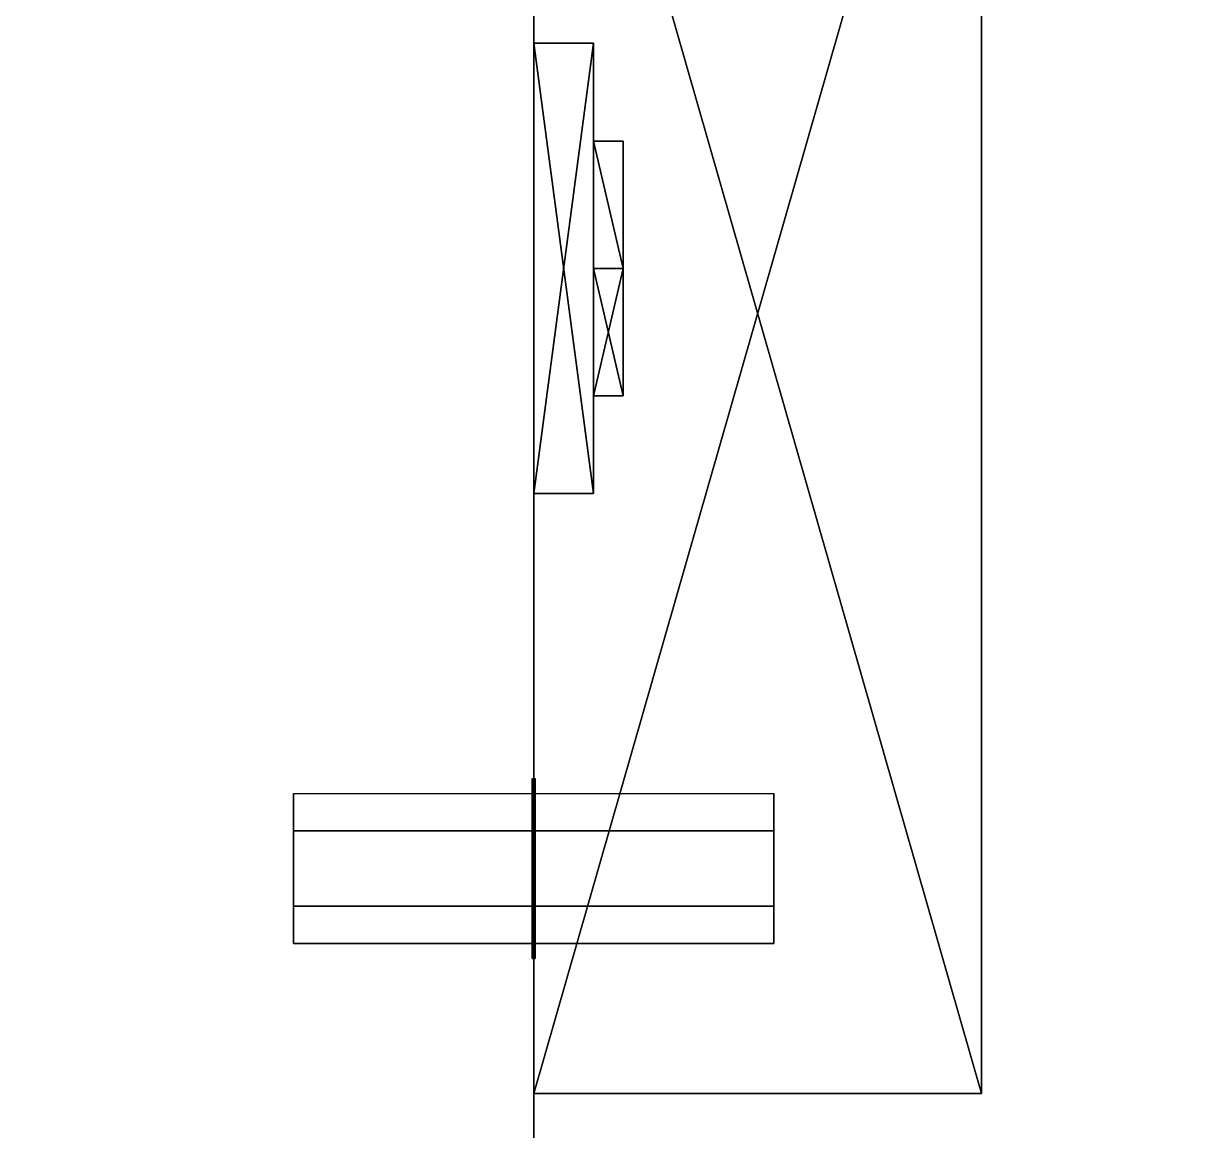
# Model space of a CAD drawing. Extents: x 0 to 4068, y -4475 to 0.
# Drawn here: x 3064 to 3103.18, y -3990.73 to -3953.84 of the extents above; entities that cross this region are included whole.
import ezdxf

# ---------------------------------------------------------------- set-up
doc = ezdxf.new("R2010")
doc.units = 0
for name, color, linetype in [('LAYER0', 7, 'CONTINUOUS'), ('LAYER198', 7, 'CONTINUOUS'), ('LAYER200', 7, 'CONTINUOUS'), ('LAYER240', 7, 'CONTINUOUS'), ('LAYER241', 7, 'CONTINUOUS'), ('LAYER242', 254, 'CONTINUOUS'), ('LAYER252', 253, 'CONTINUOUS'), ('LAYER255', 253, 'CONTINUOUS'), ('LAYER354', 45, 'CONTINUOUS'), ('LAYER360', 45, 'CONTINUOUS'), ('LAYER43', 7, 'CONTINUOUS'), ('LAYER45', 7, 'CONTINUOUS'), ('LAYER47', 7, 'CONTINUOUS'), ('LAYER84', 7, 'CONTINUOUS'), ('LAYER85', 254, 'CONTINUOUS'), ('LAYER95', 253, 'CONTINUOUS'), ('LAYER98', 253, 'CONTINUOUS')]:
    doc.layers.add(name, color=color, linetype=linetype)

msp = doc.modelspace()

# ---------------------------------------------------------------- linework, layer by layer
at = {"layer": 'LAYER0', "invisible_edges": 1}
for points in [[(4068, 0), (0, -4475), (0, 0), (4068, 0)], [(4068, -4475, 5), (0, 0, 5), (0, -4475, 5), (4068, -4475, 5)], [(0, 0, 5), (4068, -4475, 5), (4068, 0, 5), (0, 0, 5)], [(0, -4475), (4068, 0), (4068, -4475), (0, -4475)]]:
    msp.add_3dface(points, dxfattribs=at)
at = {"layer": 'LAYER198', "invisible_edges": 1}
for points in [[(3081, -3925, 174), (3518, -4325, 174), (3518, -3925, 174), (3081, -3925, 174)], [(3518, -4325, 174), (3081, -3925, 174), (3081, -4325, 174), (3518, -4325, 174)], [(3081, -3925, 174), (3081, -4325, 156), (3081, -4325, 174), (3081, -3925, 174)], [(3081, -4325, 156), (3081, -3925, 174), (3081, -3925, 156), (3081, -4325, 156)], [(3081, -4325, 156), (3518, -3925, 156), (3518, -4325, 156), (3081, -4325, 156)], [(3518, -3925, 156), (3081, -4325, 156), (3081, -3925, 156), (3518, -3925, 156)]]:
    msp.add_3dface(points, dxfattribs=at)
at = {"layer": 'LAYER200', "invisible_edges": 1}
for points in [[(3081, -4325, 155), (3063, -3925, 155), (3081, -3925, 155), (3081, -4325, 155)], [(3063, -3925, 155), (3081, -4325, 155), (3063, -4325, 155), (3063, -3925, 155)], [(3063, -4325, 880), (3081, -3925, 880), (3063, -3925, 880), (3063, -4325, 880)], [(3081, -3925, 880), (3063, -4325, 880), (3081, -4325, 880), (3081, -3925, 880)], [(3081, -4325, 155), (3081, -3925, 880), (3081, -4325, 880), (3081, -4325, 155)], [(3081, -3925, 880), (3081, -4325, 155), (3081, -3925, 155), (3081, -3925, 880)]]:
    msp.add_3dface(points, dxfattribs=at)
at = {"layer": 'LAYER240', "invisible_edges": 1}
for points in [[(3081, -4006, 861.5), (3519, -3926, 861.5), (3519, -4006, 861.5), (3081, -4006, 861.5)], [(3519, -3926, 861.5), (3081, -4006, 861.5), (3081, -3926, 861.5), (3519, -3926, 861.5)], [(3081, -4006, 861.5), (3081, -3926, 879.5), (3081, -3926, 861.5), (3081, -4006, 861.5)], [(3081, -3926, 879.5), (3081, -4006, 861.5), (3081, -4006, 879.5), (3081, -3926, 879.5)], [(3081, -3926, 879.5), (3519, -4006, 879.5), (3519, -3926, 879.5), (3081, -3926, 879.5)], [(3519, -4006, 879.5), (3081, -3926, 879.5), (3081, -4006, 879.5), (3519, -4006, 879.5)]]:
    msp.add_3dface(points, dxfattribs=at)
at = {"layer": 'LAYER241'}
for points, invisible_edges in [([(3798, -4187, 508.5), (3081, -4300.4, 508.5), (3538, -3945, 508.5), (3798, -4187, 508.5)], 7), ([(3538, -3945, 508.5), (3081, -4300.4, 508.5), (3081, -3945, 508.5), (3538, -3945, 508.5)], 1), ([(3081, -4300.4, 508.5), (3081, -3945, 526.5), (3081, -3945, 508.5), (3081, -4300.4, 508.5)], 1), ([(3081, -3945, 526.5), (3081, -4300.4, 508.5), (3081, -4300.4, 526.5), (3081, -3945, 526.5)], 1), ([(3798, -4300.4, 526.5), (3538, -3945, 526.5), (3081, -4300.4, 526.5), (3798, -4300.4, 526.5)], 3), ([(3081, -4300.4, 526.5), (3538, -3945, 526.5), (3081, -3945, 526.5), (3081, -4300.4, 526.5)], 1)]:
    msp.add_3dface(points, dxfattribs=dict(at, invisible_edges=invisible_edges))
at = {"layer": 'LAYER242'}
for points in [[(3080.95, -3985, 506), (3080.95, -3979, 506), (3080.95, -3980.5, 508.598), (3080.95, -3983.5, 508.598)], [(3080.95, -3985, 506), (3080.95, -3979, 506), (3080.95, -3980.5, 503.402), (3080.95, -3983.5, 503.402)], [(3081.05, -3985, 506), (3081.05, -3979, 506), (3081.05, -3980.5, 508.598), (3081.05, -3983.5, 508.598)], [(3081.05, -3985, 506), (3081.05, -3979, 506), (3081.05, -3980.5, 503.402), (3081.05, -3983.5, 503.402)], [(3073, -3979.5, 506), (3073, -3984.5, 506), (3073, -3983.25, 508.165), (3073, -3980.75, 508.165)], [(3073, -3979.5, 506), (3073, -3980.75, 503.835), (3073, -3983.25, 503.835), (3073, -3984.5, 506)], [(3089, -3979.5, 506), (3089, -3984.5, 506), (3089, -3983.25, 508.165), (3089, -3980.75, 508.165)], [(3089, -3979.5, 506), (3089, -3980.75, 503.835), (3089, -3983.25, 503.835), (3089, -3984.5, 506)]]:
    msp.add_3dface(points, dxfattribs=at)
at = {"layer": 'LAYER252'}
for points in [[(3081, -3937.5, 251.217), (3095.921, -3937.5, 251.217), (3081, -3989.5, 251.217), (3081, -3937.5, 251.217)], [(3081, -3989.5, 251.217), (3095.921, -3937.5, 251.217), (3095.921, -3989.5, 251.217), (3081, -3989.5, 251.217)], [(3081, -3989.5, 264.783), (3095.921, -3989.5, 264.783), (3081, -3937.5, 264.783), (3081, -3989.5, 264.783)], [(3081, -3937.5, 264.783), (3095.921, -3989.5, 264.783), (3095.921, -3937.5, 264.783), (3081, -3937.5, 264.783)], [(3095.921, -3937.5, 251.217), (3095.921, -3937.5, 264.783), (3095.921, -3989.5, 251.217), (3095.921, -3937.5, 251.217)], [(3095.921, -3989.5, 251.217), (3095.921, -3937.5, 264.783), (3095.921, -3989.5, 264.783), (3095.921, -3989.5, 251.217)], [(3082.99, -3954.5, 284), (3081, -3954.5, 284), (3081, -3969.5, 284), (3082.99, -3954.5, 284)], [(3082.99, -3954.5, 284), (3081, -3969.5, 284), (3082.99, -3969.5, 284), (3082.99, -3954.5, 284)], [(3082.99, -3969.5, 232), (3081, -3969.5, 232), (3081, -3954.5, 232), (3082.99, -3969.5, 232)], [(3082.99, -3969.5, 232), (3081, -3954.5, 232), (3082.99, -3954.5, 232), (3082.99, -3969.5, 232)], [(3081, -3954.5, 232), (3081, -3954.5, 284), (3082.99, -3954.5, 284), (3081, -3954.5, 232)], [(3081, -3954.5, 232), (3082.99, -3954.5, 284), (3082.99, -3954.5, 232), (3081, -3954.5, 232)], [(3082.99, -3954.5, 232), (3082.99, -3954.5, 284), (3082.99, -3969.5, 284), (3082.99, -3954.5, 232)], [(3082.99, -3954.5, 232), (3082.99, -3969.5, 284), (3082.99, -3969.5, 232), (3082.99, -3954.5, 232)], [(3083.984, -3957.757, 276.087), (3083.984, -3962, 271.291), (3082.99, -3957.757, 276.087), (3083.984, -3957.757, 276.087)], [(3082.99, -3957.757, 276.087), (3083.984, -3962, 271.291), (3082.99, -3962, 271.291), (3082.99, -3957.757, 276.087)], [(3082.99, -3962, 280.883), (3082.99, -3962, 271.291), (3082.99, -3957.757, 276.087), (3082.99, -3962, 280.883)], [(3082.99, -3962, 280.883), (3083.984, -3962, 280.883), (3082.99, -3957.757, 276.087), (3082.99, -3962, 280.883)], [(3082.99, -3957.757, 276.087), (3083.984, -3962, 280.883), (3083.984, -3957.757, 276.087), (3082.99, -3957.757, 276.087)], [(3083.984, -3957.757, 239.913), (3083.984, -3962, 235.117), (3082.99, -3957.757, 239.913), (3083.984, -3957.757, 239.913)], [(3082.99, -3957.757, 239.913), (3083.984, -3962, 235.117), (3082.99, -3962, 235.117), (3082.99, -3957.757, 239.913)], [(3082.99, -3962, 244.709), (3082.99, -3962, 235.117), (3082.99, -3957.757, 239.913), (3082.99, -3962, 244.709)], [(3082.99, -3962, 244.709), (3083.984, -3962, 244.709), (3082.99, -3957.757, 239.913), (3082.99, -3962, 244.709)], [(3082.99, -3957.757, 239.913), (3083.984, -3962, 244.709), (3083.984, -3957.757, 239.913), (3082.99, -3957.757, 239.913)], [(3083.984, -3962, 280.883), (3083.984, -3966.243, 276.087), (3083.984, -3957.757, 276.087), (3083.984, -3962, 280.883)], [(3083.984, -3957.757, 276.087), (3083.984, -3966.243, 276.087), (3083.984, -3962, 271.291), (3083.984, -3957.757, 276.087)], [(3083.984, -3962, 244.709), (3083.984, -3966.243, 239.913), (3083.984, -3957.757, 239.913), (3083.984, -3962, 244.709)], [(3083.984, -3957.757, 239.913), (3083.984, -3966.243, 239.913), (3083.984, -3962, 235.117), (3083.984, -3957.757, 239.913)], [(3083.984, -3962, 271.291), (3083.984, -3966.243, 276.087), (3082.99, -3962, 271.291), (3083.984, -3962, 271.291)], [(3082.99, -3962, 271.291), (3083.984, -3966.243, 276.087), (3082.99, -3966.243, 276.087), (3082.99, -3962, 271.291)], [(3083.984, -3966.243, 276.087), (3083.984, -3962, 280.883), (3082.99, -3966.243, 276.087), (3083.984, -3966.243, 276.087)], [(3082.99, -3966.243, 276.087), (3083.984, -3962, 280.883), (3082.99, -3962, 280.883), (3082.99, -3966.243, 276.087)], [(3082.99, -3962, 280.883), (3082.99, -3966.243, 276.087), (3082.99, -3962, 271.291), (3082.99, -3962, 280.883)], [(3083.984, -3962, 235.117), (3083.984, -3966.243, 239.913), (3082.99, -3962, 235.117), (3083.984, -3962, 235.117)], [(3082.99, -3962, 235.117), (3083.984, -3966.243, 239.913), (3082.99, -3966.243, 239.913), (3082.99, -3962, 235.117)], [(3083.984, -3966.243, 239.913), (3083.984, -3962, 244.709), (3082.99, -3966.243, 239.913), (3083.984, -3966.243, 239.913)], [(3082.99, -3966.243, 239.913), (3083.984, -3962, 244.709), (3082.99, -3962, 244.709), (3082.99, -3966.243, 239.913)], [(3082.99, -3962, 244.709), (3082.99, -3966.243, 239.913), (3082.99, -3962, 235.117), (3082.99, -3962, 244.709)], [(3082.99, -3969.5, 284), (3081, -3969.5, 284), (3081, -3969.5, 232), (3082.99, -3969.5, 284)], [(3082.99, -3969.5, 284), (3081, -3969.5, 232), (3082.99, -3969.5, 232), (3082.99, -3969.5, 284)], [(3081, -3989.5, 251.217), (3095.921, -3989.5, 251.217), (3081, -3989.5, 264.783), (3081, -3989.5, 251.217)], [(3081, -3989.5, 264.783), (3095.921, -3989.5, 251.217), (3095.921, -3989.5, 264.783), (3081, -3989.5, 264.783)]]:
    msp.add_3dface(points, dxfattribs=at)
at = {"layer": 'LAYER255'}
for points in [[(3081, -3937.5, 770.217), (3095.921, -3937.5, 770.217), (3081, -3989.5, 770.217), (3081, -3937.5, 770.217)], [(3081, -3989.5, 770.217), (3095.921, -3937.5, 770.217), (3095.921, -3989.5, 770.217), (3081, -3989.5, 770.217)], [(3081, -3989.5, 783.783), (3095.921, -3989.5, 783.783), (3081, -3937.5, 783.783), (3081, -3989.5, 783.783)], [(3081, -3937.5, 783.783), (3095.921, -3989.5, 783.783), (3095.921, -3937.5, 783.783), (3081, -3937.5, 783.783)], [(3095.921, -3937.5, 770.217), (3095.921, -3937.5, 783.783), (3095.921, -3989.5, 770.217), (3095.921, -3937.5, 770.217)], [(3095.921, -3989.5, 770.217), (3095.921, -3937.5, 783.783), (3095.921, -3989.5, 783.783), (3095.921, -3989.5, 770.217)], [(3082.99, -3954.5, 803), (3081, -3954.5, 803), (3081, -3969.5, 803), (3082.99, -3954.5, 803)], [(3082.99, -3954.5, 803), (3081, -3969.5, 803), (3082.99, -3969.5, 803), (3082.99, -3954.5, 803)], [(3082.99, -3969.5, 751), (3081, -3969.5, 751), (3081, -3954.5, 751), (3082.99, -3969.5, 751)], [(3082.99, -3969.5, 751), (3081, -3954.5, 751), (3082.99, -3954.5, 751), (3082.99, -3969.5, 751)], [(3081, -3954.5, 751), (3081, -3954.5, 803), (3082.99, -3954.5, 803), (3081, -3954.5, 751)], [(3081, -3954.5, 751), (3082.99, -3954.5, 803), (3082.99, -3954.5, 751), (3081, -3954.5, 751)], [(3082.99, -3954.5, 751), (3082.99, -3954.5, 803), (3082.99, -3969.5, 803), (3082.99, -3954.5, 751)], [(3082.99, -3954.5, 751), (3082.99, -3969.5, 803), (3082.99, -3969.5, 751), (3082.99, -3954.5, 751)], [(3083.984, -3957.757, 795.087), (3083.984, -3962, 790.291), (3082.99, -3957.757, 795.087), (3083.984, -3957.757, 795.087)], [(3082.99, -3957.757, 795.087), (3083.984, -3962, 790.291), (3082.99, -3962, 790.291), (3082.99, -3957.757, 795.087)], [(3082.99, -3962, 799.883), (3082.99, -3962, 790.291), (3082.99, -3957.757, 795.087), (3082.99, -3962, 799.883)], [(3082.99, -3962, 799.883), (3083.984, -3962, 799.883), (3082.99, -3957.757, 795.087), (3082.99, -3962, 799.883)], [(3082.99, -3957.757, 795.087), (3083.984, -3962, 799.883), (3083.984, -3957.757, 795.087), (3082.99, -3957.757, 795.087)], [(3083.984, -3957.757, 758.913), (3083.984, -3962, 754.117), (3082.99, -3957.757, 758.913), (3083.984, -3957.757, 758.913)], [(3082.99, -3957.757, 758.913), (3083.984, -3962, 754.117), (3082.99, -3962, 754.117), (3082.99, -3957.757, 758.913)], [(3082.99, -3962, 763.709), (3082.99, -3962, 754.117), (3082.99, -3957.757, 758.913), (3082.99, -3962, 763.709)], [(3082.99, -3962, 763.709), (3083.984, -3962, 763.709), (3082.99, -3957.757, 758.913), (3082.99, -3962, 763.709)], [(3082.99, -3957.757, 758.913), (3083.984, -3962, 763.709), (3083.984, -3957.757, 758.913), (3082.99, -3957.757, 758.913)], [(3083.984, -3962, 799.883), (3083.984, -3966.243, 795.087), (3083.984, -3957.757, 795.087), (3083.984, -3962, 799.883)], [(3083.984, -3957.757, 795.087), (3083.984, -3966.243, 795.087), (3083.984, -3962, 790.291), (3083.984, -3957.757, 795.087)], [(3083.984, -3962, 763.709), (3083.984, -3966.243, 758.913), (3083.984, -3957.757, 758.913), (3083.984, -3962, 763.709)], [(3083.984, -3957.757, 758.913), (3083.984, -3966.243, 758.913), (3083.984, -3962, 754.117), (3083.984, -3957.757, 758.913)], [(3083.984, -3962, 790.291), (3083.984, -3966.243, 795.087), (3082.99, -3962, 790.291), (3083.984, -3962, 790.291)], [(3082.99, -3962, 790.291), (3083.984, -3966.243, 795.087), (3082.99, -3966.243, 795.087), (3082.99, -3962, 790.291)], [(3083.984, -3966.243, 795.087), (3083.984, -3962, 799.883), (3082.99, -3966.243, 795.087), (3083.984, -3966.243, 795.087)], [(3082.99, -3966.243, 795.087), (3083.984, -3962, 799.883), (3082.99, -3962, 799.883), (3082.99, -3966.243, 795.087)], [(3082.99, -3962, 799.883), (3082.99, -3966.243, 795.087), (3082.99, -3962, 790.291), (3082.99, -3962, 799.883)], [(3083.984, -3962, 754.117), (3083.984, -3966.243, 758.913), (3082.99, -3962, 754.117), (3083.984, -3962, 754.117)], [(3082.99, -3962, 754.117), (3083.984, -3966.243, 758.913), (3082.99, -3966.243, 758.913), (3082.99, -3962, 754.117)], [(3083.984, -3966.243, 758.913), (3083.984, -3962, 763.709), (3082.99, -3966.243, 758.913), (3083.984, -3966.243, 758.913)], [(3082.99, -3966.243, 758.913), (3083.984, -3962, 763.709), (3082.99, -3962, 763.709), (3082.99, -3966.243, 758.913)], [(3082.99, -3962, 763.709), (3082.99, -3966.243, 758.913), (3082.99, -3962, 754.117), (3082.99, -3962, 763.709)], [(3082.99, -3969.5, 803), (3081, -3969.5, 803), (3081, -3969.5, 751), (3082.99, -3969.5, 803)], [(3082.99, -3969.5, 803), (3081, -3969.5, 751), (3082.99, -3969.5, 751), (3082.99, -3969.5, 803)], [(3081, -3989.5, 770.217), (3095.921, -3989.5, 770.217), (3081, -3989.5, 783.783), (3081, -3989.5, 770.217)], [(3081, -3989.5, 783.783), (3095.921, -3989.5, 770.217), (3095.921, -3989.5, 783.783), (3081, -3989.5, 783.783)]]:
    msp.add_3dface(points, dxfattribs=at)
at = {"layer": 'LAYER354', "invisible_edges": 1}
for points in [[(1176, -4325, 880), (3495, -3902, 880), (3495, -4325, 880), (1176, -4325, 880)], [(3495, -3902, 880), (1176, -4325, 880), (1176, -3902, 880), (3495, -3902, 880)], [(1176, -3902, 898), (3495, -4325, 898), (3495, -3902, 898), (1176, -3902, 898)], [(3495, -4325, 898), (1176, -3902, 898), (1176, -4325, 898), (3495, -4325, 898)]]:
    msp.add_3dface(points, dxfattribs=at)
at = {"layer": 'LAYER360', "invisible_edges": 1}
for points in [[(1176, -3902, 1705), (3495, -4325, 1705), (3495, -3902, 1705), (1176, -3902, 1705)], [(3495, -4325, 1705), (1176, -3902, 1705), (1176, -4325, 1705), (3495, -4325, 1705)], [(1176, -4325, 1687), (3495, -3902, 1687), (3495, -4325, 1687), (1176, -4325, 1687)], [(3495, -3902, 1687), (1176, -4325, 1687), (1176, -3902, 1687), (3495, -3902, 1687)]]:
    msp.add_3dface(points, dxfattribs=at)
at = {"layer": 'LAYER43', "invisible_edges": 1}
for points in [[(3081, -3925, 2364), (3518, -4325, 2364), (3518, -3925, 2364), (3081, -3925, 2364)], [(3518, -4325, 2364), (3081, -3925, 2364), (3081, -4325, 2364), (3518, -4325, 2364)], [(3081, -3925, 2364), (3081, -4325, 2346), (3081, -4325, 2364), (3081, -3925, 2364)], [(3081, -4325, 2346), (3081, -3925, 2364), (3081, -3925, 2346), (3081, -4325, 2346)], [(3081, -4325, 2346), (3518, -3925, 2346), (3518, -4325, 2346), (3081, -4325, 2346)], [(3518, -3925, 2346), (3081, -4325, 2346), (3081, -3925, 2346), (3518, -3925, 2346)]]:
    msp.add_3dface(points, dxfattribs=at)
at = {"layer": 'LAYER45', "invisible_edges": 1}
for points in [[(3081, -3925, 1724), (3518, -4325, 1724), (3518, -3925, 1724), (3081, -3925, 1724)], [(3518, -4325, 1724), (3081, -3925, 1724), (3081, -4325, 1724), (3518, -4325, 1724)], [(3081, -3925, 1724), (3081, -4325, 1706), (3081, -4325, 1724), (3081, -3925, 1724)], [(3081, -4325, 1706), (3081, -3925, 1724), (3081, -3925, 1706), (3081, -4325, 1706)], [(3081, -4325, 1706), (3518, -3925, 1706), (3518, -4325, 1706), (3081, -4325, 1706)], [(3518, -3925, 1706), (3081, -4325, 1706), (3081, -3925, 1706), (3518, -3925, 1706)]]:
    msp.add_3dface(points, dxfattribs=at)
at = {"layer": 'LAYER47', "invisible_edges": 1}
for points in [[(3081, -4325, 1705), (3063, -3925, 1705), (3081, -3925, 1705), (3081, -4325, 1705)], [(3063, -3925, 1705), (3081, -4325, 1705), (3063, -4325, 1705), (3063, -3925, 1705)], [(3063, -4325, 2365), (3081, -3925, 2365), (3063, -3925, 2365), (3063, -4325, 2365)], [(3081, -3925, 2365), (3063, -4325, 2365), (3081, -4325, 2365), (3081, -3925, 2365)], [(3081, -4325, 1705), (3081, -3925, 2365), (3081, -4325, 2365), (3081, -4325, 1705)], [(3081, -3925, 2365), (3081, -4325, 1705), (3081, -3925, 1705), (3081, -3925, 2365)]]:
    msp.add_3dface(points, dxfattribs=at)
at = {"layer": 'LAYER84'}
for points, invisible_edges in [([(3798, -4187, 2026), (3081, -4300.4, 2026), (3538, -3945, 2026), (3798, -4187, 2026)], 7), ([(3538, -3945, 2026), (3081, -4300.4, 2026), (3081, -3945, 2026), (3538, -3945, 2026)], 1), ([(3081, -4300.4, 2026), (3081, -3945, 2044), (3081, -3945, 2026), (3081, -4300.4, 2026)], 1), ([(3081, -3945, 2044), (3081, -4300.4, 2026), (3081, -4300.4, 2044), (3081, -3945, 2044)], 1), ([(3798, -4300.4, 2044), (3538, -3945, 2044), (3081, -4300.4, 2044), (3798, -4300.4, 2044)], 3), ([(3081, -4300.4, 2044), (3538, -3945, 2044), (3081, -3945, 2044), (3081, -4300.4, 2044)], 1)]:
    msp.add_3dface(points, dxfattribs=dict(at, invisible_edges=invisible_edges))
at = {"layer": 'LAYER85'}
for points in [[(3080.95, -3985, 2023.5), (3080.95, -3979, 2023.5), (3080.95, -3980.5, 2026.098), (3080.95, -3983.5, 2026.098)], [(3080.95, -3985, 2023.5), (3080.95, -3979, 2023.5), (3080.95, -3980.5, 2020.902), (3080.95, -3983.5, 2020.902)], [(3081.05, -3985, 2023.5), (3081.05, -3979, 2023.5), (3081.05, -3980.5, 2026.098), (3081.05, -3983.5, 2026.098)], [(3081.05, -3985, 2023.5), (3081.05, -3979, 2023.5), (3081.05, -3980.5, 2020.902), (3081.05, -3983.5, 2020.902)], [(3073, -3979.5, 2023.5), (3073, -3984.5, 2023.5), (3073, -3983.25, 2025.665), (3073, -3980.75, 2025.665)], [(3073, -3979.5, 2023.5), (3073, -3980.75, 2021.335), (3073, -3983.25, 2021.335), (3073, -3984.5, 2023.5)], [(3089, -3979.5, 2023.5), (3089, -3984.5, 2023.5), (3089, -3983.25, 2025.665), (3089, -3980.75, 2025.665)], [(3089, -3979.5, 2023.5), (3089, -3980.75, 2021.335), (3089, -3983.25, 2021.335), (3089, -3984.5, 2023.5)]]:
    msp.add_3dface(points, dxfattribs=at)
at = {"layer": 'LAYER95'}
for points in [[(3081, -3937.5, 1801.217), (3095.921, -3937.5, 1801.217), (3081, -3989.5, 1801.217), (3081, -3937.5, 1801.217)], [(3081, -3989.5, 1801.217), (3095.921, -3937.5, 1801.217), (3095.921, -3989.5, 1801.217), (3081, -3989.5, 1801.217)], [(3081, -3989.5, 1814.783), (3095.921, -3989.5, 1814.783), (3081, -3937.5, 1814.783), (3081, -3989.5, 1814.783)], [(3081, -3937.5, 1814.783), (3095.921, -3989.5, 1814.783), (3095.921, -3937.5, 1814.783), (3081, -3937.5, 1814.783)], [(3095.921, -3937.5, 1801.217), (3095.921, -3937.5, 1814.783), (3095.921, -3989.5, 1801.217), (3095.921, -3937.5, 1801.217)], [(3095.921, -3989.5, 1801.217), (3095.921, -3937.5, 1814.783), (3095.921, -3989.5, 1814.783), (3095.921, -3989.5, 1801.217)], [(3082.99, -3954.5, 1834), (3081, -3954.5, 1834), (3081, -3969.5, 1834), (3082.99, -3954.5, 1834)], [(3082.99, -3954.5, 1834), (3081, -3969.5, 1834), (3082.99, -3969.5, 1834), (3082.99, -3954.5, 1834)], [(3082.99, -3969.5, 1782), (3081, -3969.5, 1782), (3081, -3954.5, 1782), (3082.99, -3969.5, 1782)], [(3082.99, -3969.5, 1782), (3081, -3954.5, 1782), (3082.99, -3954.5, 1782), (3082.99, -3969.5, 1782)], [(3081, -3954.5, 1782), (3081, -3954.5, 1834), (3082.99, -3954.5, 1834), (3081, -3954.5, 1782)], [(3081, -3954.5, 1782), (3082.99, -3954.5, 1834), (3082.99, -3954.5, 1782), (3081, -3954.5, 1782)], [(3082.99, -3954.5, 1782), (3082.99, -3954.5, 1834), (3082.99, -3969.5, 1834), (3082.99, -3954.5, 1782)], [(3082.99, -3954.5, 1782), (3082.99, -3969.5, 1834), (3082.99, -3969.5, 1782), (3082.99, -3954.5, 1782)], [(3083.984, -3957.757, 1826.087), (3083.984, -3962, 1821.291), (3082.99, -3957.757, 1826.087), (3083.984, -3957.757, 1826.087)], [(3082.99, -3957.757, 1826.087), (3083.984, -3962, 1821.291), (3082.99, -3962, 1821.291), (3082.99, -3957.757, 1826.087)], [(3082.99, -3962, 1830.883), (3082.99, -3962, 1821.291), (3082.99, -3957.757, 1826.087), (3082.99, -3962, 1830.883)], [(3082.99, -3962, 1830.883), (3083.984, -3962, 1830.883), (3082.99, -3957.757, 1826.087), (3082.99, -3962, 1830.883)], [(3082.99, -3957.757, 1826.087), (3083.984, -3962, 1830.883), (3083.984, -3957.757, 1826.087), (3082.99, -3957.757, 1826.087)], [(3083.984, -3957.757, 1789.913), (3083.984, -3962, 1785.117), (3082.99, -3957.757, 1789.913), (3083.984, -3957.757, 1789.913)], [(3082.99, -3957.757, 1789.913), (3083.984, -3962, 1785.117), (3082.99, -3962, 1785.117), (3082.99, -3957.757, 1789.913)], [(3082.99, -3962, 1794.709), (3082.99, -3962, 1785.117), (3082.99, -3957.757, 1789.913), (3082.99, -3962, 1794.709)], [(3082.99, -3962, 1794.709), (3083.984, -3962, 1794.709), (3082.99, -3957.757, 1789.913), (3082.99, -3962, 1794.709)], [(3082.99, -3957.757, 1789.913), (3083.984, -3962, 1794.709), (3083.984, -3957.757, 1789.913), (3082.99, -3957.757, 1789.913)], [(3083.984, -3962, 1830.883), (3083.984, -3966.243, 1826.087), (3083.984, -3957.757, 1826.087), (3083.984, -3962, 1830.883)], [(3083.984, -3957.757, 1826.087), (3083.984, -3966.243, 1826.087), (3083.984, -3962, 1821.291), (3083.984, -3957.757, 1826.087)], [(3083.984, -3962, 1794.709), (3083.984, -3966.243, 1789.913), (3083.984, -3957.757, 1789.913), (3083.984, -3962, 1794.709)], [(3083.984, -3957.757, 1789.913), (3083.984, -3966.243, 1789.913), (3083.984, -3962, 1785.117), (3083.984, -3957.757, 1789.913)], [(3083.984, -3962, 1821.291), (3083.984, -3966.243, 1826.087), (3082.99, -3962, 1821.291), (3083.984, -3962, 1821.291)], [(3082.99, -3962, 1821.291), (3083.984, -3966.243, 1826.087), (3082.99, -3966.243, 1826.087), (3082.99, -3962, 1821.291)], [(3083.984, -3966.243, 1826.087), (3083.984, -3962, 1830.883), (3082.99, -3966.243, 1826.087), (3083.984, -3966.243, 1826.087)], [(3082.99, -3966.243, 1826.087), (3083.984, -3962, 1830.883), (3082.99, -3962, 1830.883), (3082.99, -3966.243, 1826.087)], [(3082.99, -3962, 1830.883), (3082.99, -3966.243, 1826.087), (3082.99, -3962, 1821.291), (3082.99, -3962, 1830.883)], [(3083.984, -3962, 1785.117), (3083.984, -3966.243, 1789.913), (3082.99, -3962, 1785.117), (3083.984, -3962, 1785.117)], [(3082.99, -3962, 1785.117), (3083.984, -3966.243, 1789.913), (3082.99, -3966.243, 1789.913), (3082.99, -3962, 1785.117)], [(3083.984, -3966.243, 1789.913), (3083.984, -3962, 1794.709), (3082.99, -3966.243, 1789.913), (3083.984, -3966.243, 1789.913)], [(3082.99, -3966.243, 1789.913), (3083.984, -3962, 1794.709), (3082.99, -3962, 1794.709), (3082.99, -3966.243, 1789.913)], [(3082.99, -3962, 1794.709), (3082.99, -3966.243, 1789.913), (3082.99, -3962, 1785.117), (3082.99, -3962, 1794.709)], [(3082.99, -3969.5, 1834), (3081, -3969.5, 1834), (3081, -3969.5, 1782), (3082.99, -3969.5, 1834)], [(3082.99, -3969.5, 1834), (3081, -3969.5, 1782), (3082.99, -3969.5, 1782), (3082.99, -3969.5, 1834)], [(3081, -3989.5, 1801.217), (3095.921, -3989.5, 1801.217), (3081, -3989.5, 1814.783), (3081, -3989.5, 1801.217)], [(3081, -3989.5, 1814.783), (3095.921, -3989.5, 1801.217), (3095.921, -3989.5, 1814.783), (3081, -3989.5, 1814.783)]]:
    msp.add_3dface(points, dxfattribs=at)
at = {"layer": 'LAYER98'}
for points in [[(3081, -3937.5, 2255.217), (3095.921, -3937.5, 2255.217), (3081, -3989.5, 2255.217), (3081, -3937.5, 2255.217)], [(3081, -3989.5, 2255.217), (3095.921, -3937.5, 2255.217), (3095.921, -3989.5, 2255.217), (3081, -3989.5, 2255.217)], [(3081, -3989.5, 2268.783), (3095.921, -3989.5, 2268.783), (3081, -3937.5, 2268.783), (3081, -3989.5, 2268.783)], [(3081, -3937.5, 2268.783), (3095.921, -3989.5, 2268.783), (3095.921, -3937.5, 2268.783), (3081, -3937.5, 2268.783)], [(3095.921, -3937.5, 2255.217), (3095.921, -3937.5, 2268.783), (3095.921, -3989.5, 2255.217), (3095.921, -3937.5, 2255.217)], [(3095.921, -3989.5, 2255.217), (3095.921, -3937.5, 2268.783), (3095.921, -3989.5, 2268.783), (3095.921, -3989.5, 2255.217)], [(3082.99, -3954.5, 2288), (3081, -3954.5, 2288), (3081, -3969.5, 2288), (3082.99, -3954.5, 2288)], [(3082.99, -3954.5, 2288), (3081, -3969.5, 2288), (3082.99, -3969.5, 2288), (3082.99, -3954.5, 2288)], [(3082.99, -3969.5, 2236), (3081, -3969.5, 2236), (3081, -3954.5, 2236), (3082.99, -3969.5, 2236)], [(3082.99, -3969.5, 2236), (3081, -3954.5, 2236), (3082.99, -3954.5, 2236), (3082.99, -3969.5, 2236)], [(3081, -3954.5, 2236), (3081, -3954.5, 2288), (3082.99, -3954.5, 2288), (3081, -3954.5, 2236)], [(3081, -3954.5, 2236), (3082.99, -3954.5, 2288), (3082.99, -3954.5, 2236), (3081, -3954.5, 2236)], [(3082.99, -3954.5, 2236), (3082.99, -3954.5, 2288), (3082.99, -3969.5, 2288), (3082.99, -3954.5, 2236)], [(3082.99, -3954.5, 2236), (3082.99, -3969.5, 2288), (3082.99, -3969.5, 2236), (3082.99, -3954.5, 2236)], [(3083.984, -3957.757, 2280.087), (3083.984, -3962, 2275.291), (3082.99, -3957.757, 2280.087), (3083.984, -3957.757, 2280.087)], [(3082.99, -3957.757, 2280.087), (3083.984, -3962, 2275.291), (3082.99, -3962, 2275.291), (3082.99, -3957.757, 2280.087)], [(3082.99, -3962, 2284.883), (3082.99, -3962, 2275.291), (3082.99, -3957.757, 2280.087), (3082.99, -3962, 2284.883)], [(3082.99, -3962, 2284.883), (3083.984, -3962, 2284.883), (3082.99, -3957.757, 2280.087), (3082.99, -3962, 2284.883)], [(3082.99, -3957.757, 2280.087), (3083.984, -3962, 2284.883), (3083.984, -3957.757, 2280.087), (3082.99, -3957.757, 2280.087)], [(3083.984, -3957.757, 2243.913), (3083.984, -3962, 2239.117), (3082.99, -3957.757, 2243.913), (3083.984, -3957.757, 2243.913)], [(3082.99, -3957.757, 2243.913), (3083.984, -3962, 2239.117), (3082.99, -3962, 2239.117), (3082.99, -3957.757, 2243.913)], [(3082.99, -3962, 2248.709), (3082.99, -3962, 2239.117), (3082.99, -3957.757, 2243.913), (3082.99, -3962, 2248.709)], [(3082.99, -3962, 2248.709), (3083.984, -3962, 2248.709), (3082.99, -3957.757, 2243.913), (3082.99, -3962, 2248.709)], [(3082.99, -3957.757, 2243.913), (3083.984, -3962, 2248.709), (3083.984, -3957.757, 2243.913), (3082.99, -3957.757, 2243.913)], [(3083.984, -3962, 2284.883), (3083.984, -3966.243, 2280.087), (3083.984, -3957.757, 2280.087), (3083.984, -3962, 2284.883)], [(3083.984, -3957.757, 2280.087), (3083.984, -3966.243, 2280.087), (3083.984, -3962, 2275.291), (3083.984, -3957.757, 2280.087)], [(3083.984, -3962, 2248.709), (3083.984, -3966.243, 2243.913), (3083.984, -3957.757, 2243.913), (3083.984, -3962, 2248.709)], [(3083.984, -3957.757, 2243.913), (3083.984, -3966.243, 2243.913), (3083.984, -3962, 2239.117), (3083.984, -3957.757, 2243.913)], [(3083.984, -3962, 2275.291), (3083.984, -3966.243, 2280.087), (3082.99, -3962, 2275.291), (3083.984, -3962, 2275.291)], [(3082.99, -3962, 2275.291), (3083.984, -3966.243, 2280.087), (3082.99, -3966.243, 2280.087), (3082.99, -3962, 2275.291)], [(3083.984, -3966.243, 2280.087), (3083.984, -3962, 2284.883), (3082.99, -3966.243, 2280.087), (3083.984, -3966.243, 2280.087)], [(3082.99, -3966.243, 2280.087), (3083.984, -3962, 2284.883), (3082.99, -3962, 2284.883), (3082.99, -3966.243, 2280.087)], [(3082.99, -3962, 2284.883), (3082.99, -3966.243, 2280.087), (3082.99, -3962, 2275.291), (3082.99, -3962, 2284.883)], [(3083.984, -3962, 2239.117), (3083.984, -3966.243, 2243.913), (3082.99, -3962, 2239.117), (3083.984, -3962, 2239.117)], [(3082.99, -3962, 2239.117), (3083.984, -3966.243, 2243.913), (3082.99, -3966.243, 2243.913), (3082.99, -3962, 2239.117)], [(3083.984, -3966.243, 2243.913), (3083.984, -3962, 2248.709), (3082.99, -3966.243, 2243.913), (3083.984, -3966.243, 2243.913)], [(3082.99, -3966.243, 2243.913), (3083.984, -3962, 2248.709), (3082.99, -3962, 2248.709), (3082.99, -3966.243, 2243.913)], [(3082.99, -3962, 2248.709), (3082.99, -3966.243, 2243.913), (3082.99, -3962, 2239.117), (3082.99, -3962, 2248.709)], [(3082.99, -3969.5, 2288), (3081, -3969.5, 2288), (3081, -3969.5, 2236), (3082.99, -3969.5, 2288)], [(3082.99, -3969.5, 2288), (3081, -3969.5, 2236), (3082.99, -3969.5, 2236), (3082.99, -3969.5, 2288)], [(3081, -3989.5, 2255.217), (3095.921, -3989.5, 2255.217), (3081, -3989.5, 2268.783), (3081, -3989.5, 2255.217)], [(3081, -3989.5, 2268.783), (3095.921, -3989.5, 2255.217), (3095.921, -3989.5, 2268.783), (3081, -3989.5, 2268.783)]]:
    msp.add_3dface(points, dxfattribs=at)

# ---------------------------------------------------------------- meshes
at = {"layer": 'LAYER242'}
mesh = msp.add_polymesh((2, 6), dxfattribs=dict(at, n_close=True))
for k, corner in enumerate([(3081.05, -3979, 506), (3081.05, -3980.5, 508.598), (3081.05, -3983.5, 508.598), (3081.05, -3985, 506), (3081.05, -3983.5, 503.402), (3081.05, -3980.5, 503.402), (3080.95, -3979, 506), (3080.95, -3980.5, 508.598), (3080.95, -3983.5, 508.598), (3080.95, -3985, 506), (3080.95, -3983.5, 503.402), (3080.95, -3980.5, 503.402)]):
    mesh.set_mesh_vertex(divmod(k, 6), corner)
mesh = msp.add_polymesh((2, 6), dxfattribs=dict(at, n_close=True))
for k, corner in enumerate([(3089, -3979.5, 506), (3089, -3980.75, 508.165), (3089, -3983.25, 508.165), (3089, -3984.5, 506), (3089, -3983.25, 503.835), (3089, -3980.75, 503.835), (3073, -3979.5, 506), (3073, -3980.75, 508.165), (3073, -3983.25, 508.165), (3073, -3984.5, 506), (3073, -3983.25, 503.835), (3073, -3980.75, 503.835)]):
    mesh.set_mesh_vertex(divmod(k, 6), corner)
at = {"layer": 'LAYER85'}
mesh = msp.add_polymesh((2, 6), dxfattribs=dict(at, n_close=True))
for k, corner in enumerate([(3081.05, -3979, 2023.5), (3081.05, -3980.5, 2026.098), (3081.05, -3983.5, 2026.098), (3081.05, -3985, 2023.5), (3081.05, -3983.5, 2020.902), (3081.05, -3980.5, 2020.902), (3080.95, -3979, 2023.5), (3080.95, -3980.5, 2026.098), (3080.95, -3983.5, 2026.098), (3080.95, -3985, 2023.5), (3080.95, -3983.5, 2020.902), (3080.95, -3980.5, 2020.902)]):
    mesh.set_mesh_vertex(divmod(k, 6), corner)
mesh = msp.add_polymesh((2, 6), dxfattribs=dict(at, n_close=True))
for k, corner in enumerate([(3089, -3979.5, 2023.5), (3089, -3980.75, 2025.665), (3089, -3983.25, 2025.665), (3089, -3984.5, 2023.5), (3089, -3983.25, 2021.335), (3089, -3980.75, 2021.335), (3073, -3979.5, 2023.5), (3073, -3980.75, 2025.665), (3073, -3983.25, 2025.665), (3073, -3984.5, 2023.5), (3073, -3983.25, 2021.335), (3073, -3980.75, 2021.335)]):
    mesh.set_mesh_vertex(divmod(k, 6), corner)

doc.saveas('drawing.dxf')
